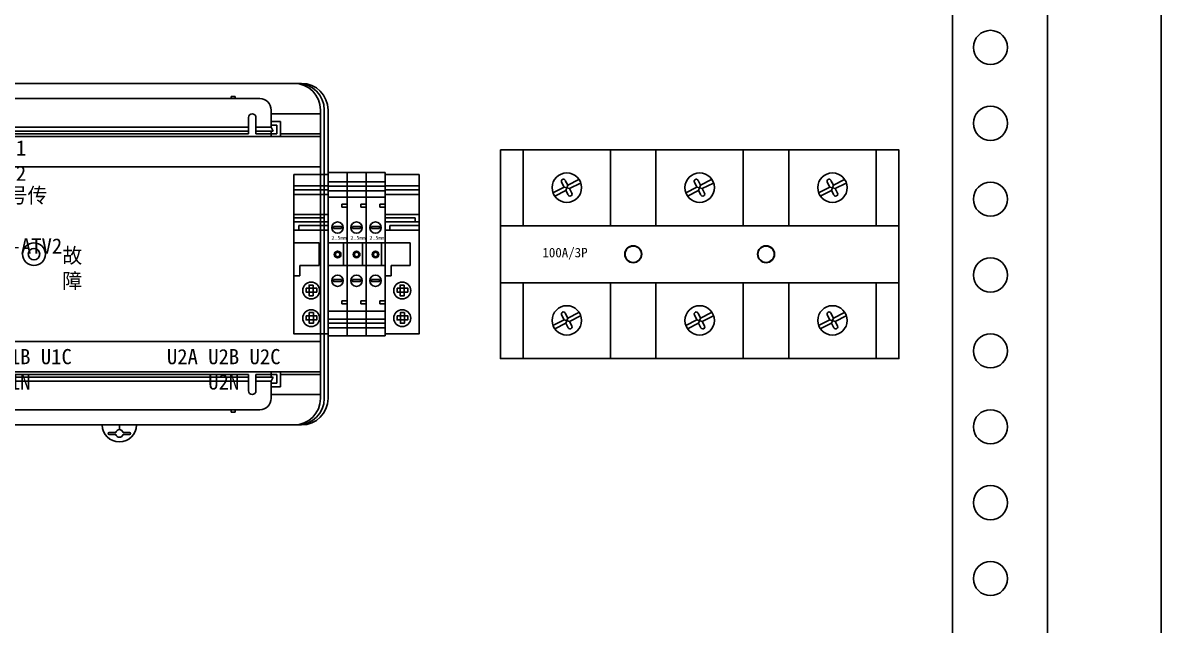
# Model space of a CAD drawing. Extents: x 1518997 to 1519597, y 398691 to 400291.
# Drawn here: x 1519297 to 1519597, y 399333.7 to 399492.5 of the extents above; entities that cross this region are included whole.
import ezdxf

# ---------------------------------------------------------------- set-up
doc = ezdxf.new("R2010")
doc.units = 0
doc.header["$MEASUREMENT"] = 0
for name, color, linetype in [('LY-JS-BJ', 7, 'Continuous'), ('LY-JS-YQJ', 7, 'Continuous'), ('布置图', 20, 'Continuous')]:
    doc.layers.add(name, color=color, linetype=linetype)
doc.layers.add('LY-二次控制图', color=7, linetype='Continuous', lineweight=18)

# ---------------------------------------------------------------- blocks, each defined once
blk = doc.blocks.new('A$Ccfe704a4')
for p, q in [((-88.21, -9.81), (-88.87, -8.52)), ((-88.04, -6.11), (-88.04, -6.07)), ((-87.24, -9.32), (-87.9, -8.03)), ((-87.24, -9.32), (-84.33, -7.85)), ((-86.79, -10.22), (-83.88, -8.75)), ((-86.75, -6.15), (-86.75, -6.07)), ((-53.21, -9.81), (-53.87, -8.52)), ((-53.04, -6.11), (-53.04, -6.07)), ((-52.24, -9.32), (-52.9, -8.03)), ((-52.24, -9.32), (-49.33, -7.85)), ((-51.79, -10.22), (-48.88, -8.75)), ((-51.75, -6.15), (-51.75, -6.07)), ((-18.21, -9.81), (-18.87, -8.52)), ((-18.04, -6.11), (-18.04, -6.07)), ((-17.24, -9.32), (-17.9, -8.03)), ((-17.24, -9.32), (-14.33, -7.85)), ((-16.79, -10.22), (-13.88, -8.75)), ((-16.75, -6.15), (-16.75, -6.07)), ((-91.17, -11.31), (-88.21, -9.81)), ((-90.7, -12.2), (-87.76, -10.71)), ((-86.79, -10.22), (-88.21, -9.81)), ((-87.76, -10.71), (-87.24, -9.32)), ((-87.16, -11.89), (-87.76, -10.71)), ((-86.19, -11.4), (-86.79, -10.22)), ((-56.17, -11.31), (-53.21, -9.81)), ((-55.7, -12.2), (-52.76, -10.71)), ((-51.79, -10.22), (-53.21, -9.81)), ((-52.76, -10.71), (-52.24, -9.32)), ((-52.16, -11.89), (-52.76, -10.71)), ((-51.19, -11.4), (-51.79, -10.22)), ((-21.17, -11.31), (-18.21, -9.81)), ((-20.7, -12.2), (-17.76, -10.71)), ((-16.79, -10.22), (-18.21, -9.81)), ((-17.76, -10.71), (-17.24, -9.32)), ((-17.16, -11.89), (-17.76, -10.71)), ((-16.19, -11.4), (-16.79, -10.22)), ((-76, -20), (-64, -20)), ((-88.04, -41.11), (-88.04, -41.07)), ((-86.75, -41.15), (-86.75, -41.07)), ((-53.04, -41.11), (-53.04, -41.07)), ((-51.75, -41.15), (-51.75, -41.07)), ((-18.04, -41.11), (-18.04, -41.07)), ((-16.75, -41.15), (-16.75, -41.07)), ((-91.17, -46.31), (-88.21, -44.81)), ((-88.21, -44.81), (-88.87, -43.52)), ((-86.79, -45.22), (-88.21, -44.81)), ((-87.24, -44.32), (-87.9, -43.03)), ((-87.76, -45.71), (-87.24, -44.32)), ((-87.24, -44.32), (-84.33, -42.85)), ((-86.79, -45.22), (-83.88, -43.75)), ((-56.17, -46.31), (-53.21, -44.81)), ((-53.21, -44.81), (-53.87, -43.52)), ((-51.79, -45.22), (-53.21, -44.81)), ((-52.24, -44.32), (-52.9, -43.03)), ((-52.76, -45.71), (-52.24, -44.32)), ((-52.24, -44.32), (-49.33, -42.85)), ((-51.79, -45.22), (-48.88, -43.75)), ((-21.17, -46.31), (-18.21, -44.81)), ((-18.21, -44.81), (-18.87, -43.52)), ((-16.79, -45.22), (-18.21, -44.81)), ((-17.24, -44.32), (-17.9, -43.03)), ((-17.76, -45.71), (-17.24, -44.32)), ((-17.24, -44.32), (-14.33, -42.85)), ((-16.79, -45.22), (-13.88, -43.75)), ((-90.7, -47.2), (-87.76, -45.71)), ((-87.16, -46.89), (-87.76, -45.71)), ((-86.19, -46.4), (-86.79, -45.22)), ((-55.7, -47.2), (-52.76, -45.71)), ((-52.16, -46.89), (-52.76, -45.71)), ((-51.19, -46.4), (-51.79, -45.22)), ((-20.7, -47.2), (-17.76, -45.71)), ((-17.16, -46.89), (-17.76, -45.71)), ((-16.19, -46.4), (-16.79, -45.22))]:
    blk.add_line(p, q)
for points in [[(-105, 0), (0, 0), (0, -55), (-105, -55)], [(-99, 0), (-76, 0), (-76, -20), (-99, -20)], [(-64, 0), (-41, 0), (-41, -20), (-64, -20)], [(-29, 0), (-6, 0), (-6, -20), (-29, -20)], [(-105, -20), (0, -20), (0, -35), (-105, -35)], [(-99, -35), (-76, -35), (-76, -55), (-99, -55)], [(-64, -35), (-41, -35), (-41, -55), (-64, -55)], [(-29, -35), (-6, -35), (-6, -55), (-29, -55)]]:
    blk.add_lwpolyline(points, close=True)
for centre, radius in [((-87.5, -9.95), 3.88), ((-52.5, -9.95), 3.88), ((-17.5, -9.95), 3.88), ((-70, -27.5), 2.15), ((-35, -27.5), 2.15), ((-87.5, -44.95), 3.88), ((-52.5, -44.95), 3.88), ((-17.5, -44.95), 3.88)]:
    blk.add_circle(centre, radius)
for centre, start, end in [((-88.38, -8.27), 26.8565, 206.8565), ((-53.38, -8.27), 26.8565, 206.8565), ((-18.38, -8.27), 26.8565, 206.8565), ((-86.67, -11.65), 206.8565, 26.8565), ((-51.67, -11.65), 206.8565, 26.8565), ((-16.67, -11.65), 206.8565, 26.8565), ((-88.38, -43.27), 26.8565, 206.8565), ((-53.38, -43.27), 26.8565, 206.8565), ((-18.38, -43.27), 26.8565, 206.8565), ((-86.67, -46.65), 206.8565, 26.8565), ((-51.67, -46.65), 206.8565, 26.8565), ((-16.67, -46.65), 206.8565, 26.8565)]:
    blk.add_arc(centre, 0.545, start, end)
at = {"insert": (-93.93, -25.82), "char_height": 2.5, "width": 3.1179, "attachment_point": 1}
blk.add_mtext('100A/3P', dxfattribs=at)
blk = doc.blocks.new('TC100A 3P')
at = {"color": 6}
for centre in [(35.36, 27.17), (70.36, 27.17)]:
    blk.add_circle(centre, 2.25, dxfattribs=at)
at = {"color": 0}
blk.add_blockref('A$Ccfe704a4', (105.36, 54.67), dxfattribs=at)
blk = doc.blocks.new('端子堵头')
at = {"layer": 'LY-JS-YQJ'}
for p, q in [((0, 39.03), (9, 39.03)), ((0, 37.96), (9, 37.96)), ((0, 36.73), (9, 36.73)), ((0, 35), (0, 24)), ((9, 35), (9, 24)), ((9, 34.58), (9, 33.47)), ((0, 31.48), (9, 31.48)), ((7.97, 30.59), (0, 30.59)), ((7.97, 29.53), (7.97, 30.59)), ((0, 29.53), (9, 29.53)), ((0, 27.32), (9, 27.32)), ((1.25, 27.32), (1.25, 28.56)), ((1.25, 28.56), (9, 28.56)), ((6.66, 24), (0, 24)), ((6.66, 24), (6.66, 18)), ((1.59, 15.27), (0, 15.27)), ((1.59, 18), (1.59, 15.27)), ((1.59, 18), (6.66, 18))]:
    blk.add_line(p, q, dxfattribs=at)
for points in [[(0, 42), (9, 42), (9, 0), (0, 0)], [(3.2, 12.05), (6.01, 12.05), (6.01, 10.99), (3.2, 10.99)], [(5.06, 12.84), (5.06, 10.03), (3.99, 10.03), (3.99, 12.84)], [(3.2, 4.76), (6.01, 4.76), (6.01, 3.69), (3.2, 3.69)], [(5.13, 5.6), (5.13, 2.79), (4.06, 2.79), (4.06, 5.6)]]:
    blk.add_lwpolyline(points, close=True, dxfattribs=at)
for centre in [(4.54, 11.43), (4.54, 4.14)]:
    blk.add_circle(centre, 2.23, dxfattribs=at)
blk = doc.blocks.new('A$C63FD753C')
at = {"layer": 'LY-JS-YQJ'}
for p, q in [((9, 19.03), (14, 19.03)), ((14, 19.03), (19, 19.03)), ((9, 17.96), (14, 17.96)), ((9, 16.73), (14, 16.73)), ((14, 17.96), (19, 17.96)), ((14, 16.73), (19, 16.73)), ((14, 13.21), (12.66, 13.21)), ((12.66, 13.21), (12.66, 12.43)), ((12.66, 12.43), (14, 12.43)), ((19, 13.21), (17.66, 13.21)), ((17.66, 13.21), (17.66, 12.43)), ((17.66, 12.43), (19, 12.43)), ((9, 3), (14, 3)), ((13.07, 3), (13.07, -3)), ((14, 3), (19, 3)), ((18.07, 3), (18.07, -3)), ((9, -3), (14, -3)), ((14, -3), (19, -3)), ((14, -12.33), (12.66, -12.33)), ((12.66, -12.33), (12.66, -13.11)), ((12.66, -13.11), (14, -13.11)), ((19, -12.33), (17.66, -12.33)), ((17.66, -12.33), (17.66, -13.11)), ((17.66, -13.11), (19, -13.11)), ((9, -17.12), (14, -17.12)), ((14, -17.12), (19, -17.12)), ((9, -18.19), (14, -18.19)), ((9, -19.42), (14, -19.42)), ((14, -18.19), (19, -18.19)), ((14, -19.42), (19, -19.42))]:
    blk.add_line(p, q, dxfattribs=at)
at = {"layer": 'LY-JS-YQJ', "color": 30, "true_color": 0xf8991e}
for p, q in [((19, 19.03), (24, 19.03)), ((19, 17.96), (24, 17.96)), ((19, 16.73), (24, 16.73)), ((19, 12.43), (19, 11.32)), ((24, 13.21), (22.66, 13.21)), ((22.66, 13.21), (22.66, 12.43)), ((22.66, 12.43), (24, 12.43)), ((24, 12.43), (24, 11.32)), ((19, 3), (24, 3)), ((23.07, 3), (23.07, -3)), ((19, -3), (24, -3)), ((24, -12.33), (22.66, -12.33)), ((22.66, -12.33), (22.66, -13.11)), ((22.66, -13.11), (24, -13.11)), ((19, -17.12), (24, -17.12)), ((19, -18.19), (24, -18.19)), ((19, -19.42), (24, -19.42))]:
    blk.add_line(p, q, dxfattribs=at)
at = {"layer": 'LY-JS-YQJ'}
for points in [[(9, 21.5), (14, 21.5), (14, -21.5), (9, -21.5)], [(14, 21.5), (19, 21.5), (19, -21.5), (14, -21.5)], [(9, 15), (14, 15), (14, -15), (9, -15)], [(14, 15), (19, 15), (19, -15), (14, -15)], [(10.47, 7.3), (12.53, 7.3), (12.53, 6.79), (10.47, 6.79)], [(15.47, 7.3), (17.53, 7.3), (17.53, 6.79), (15.47, 6.79)], [(10.47, -6.71), (12.53, -6.71), (12.53, -7.23), (10.47, -7.23)], [(15.47, -6.71), (17.53, -6.71), (17.53, -7.23), (15.47, -7.23)]]:
    blk.add_lwpolyline(points, close=True, dxfattribs=at)
at = {"layer": 'LY-JS-YQJ', "color": 30, "true_color": 0xf8991e}
for points in [[(19, 21.5), (24, 21.5), (24, -21.5), (19, -21.5)], [(19, 15), (24, 15), (24, -15), (19, -15)], [(20.47, 7.3), (22.53, 7.3), (22.53, 6.79), (20.47, 6.79)], [(20.47, -6.71), (22.53, -6.71), (22.53, -7.23), (20.47, -7.23)]]:
    blk.add_lwpolyline(points, close=True, dxfattribs=at)
at = {"layer": 'LY-JS-YQJ'}
for centre, radius in [((11.5, 7), 1.5), ((16.5, 7), 1.5), ((11.52, -0.08), 0.879), ((11.52, -0.08), 0.879), ((11.52, -0.08), 0.59), ((16.52, -0.08), 0.879), ((16.52, -0.08), 0.879), ((16.52, -0.08), 0.59), ((11.5, -7), 1.5), ((16.5, -7), 1.5)]:
    blk.add_circle(centre, radius, dxfattribs=at)
at = {"layer": 'LY-JS-YQJ', "color": 30, "true_color": 0xf8991e}
for centre, radius in [((21.5, 7), 1.5), ((21.52, -0.08), 0.879), ((21.52, -0.08), 0.879), ((21.52, -0.08), 0.59), ((21.5, -7), 1.5)]:
    blk.add_circle(centre, radius, dxfattribs=at)
at = {"layer": 'LY-JS-YQJ', "lineweight": -3}
for p in [(0, -21), (24, -21)]:
    blk.add_blockref('端子堵头', p, dxfattribs=at)
at = {"layer": 'LY-JS-YQJ', "char_height": 1, "width": 2.5692, "attachment_point": 1}
for insert in [(9.91, 4.81), (14.91, 4.81)]:
    blk.add_mtext('2.5mm', dxfattribs=dict(at, insert=insert))
at = {"layer": 'LY-JS-YQJ', "color": 30, "true_color": 0xf8991e, "insert": (19.91, 4.81), "char_height": 1, "width": 2.5692, "attachment_point": 1}
blk.add_mtext('2.5mm', dxfattribs=at)
blk = doc.blocks.new('JBF62P-ATV2')
for p, q in [((7, 45), (103, 45)), ((18.07, 41), (92, 41)), ((24.5, 41.6), (25.5, 41.6)), ((24.5, 41), (24.5, 41.6)), ((24.5, 41.1), (25.5, 41.1)), ((24.5, 41), (24.5, 41.1)), ((25.5, 41), (25.5, 41.6)), ((25.5, 41), (25.5, 41.1)), ((85.5, 41.6), (84.5, 41.6)), ((84.5, 41), (84.5, 41.6)), ((85.5, 41), (85.5, 41.6)), ((0, -38), (0, 38)), ((1, 38), (1, -38)), ((2, 38), (2, -38)), ((2.07, 37), (15.07, 37)), ((2.07, 37), (15.07, 37)), ((15.07, 33.5), (15.07, 38)), ((19, 36), (19, 31.7)), ((21, 36), (21, 31.7)), ((89, 36), (89, 31.7)), ((91, 36), (91, 31.7)), ((95, 33.5), (95, 38)), ((95, 37), (108, 37)), ((108, 37), (95, 37)), ((108, 38), (108, -38)), ((109, 38), (109, -38)), ((110, 38), (110, -38)), ((12.5, 31), (12.5, 35)), ((12.5, 35), (15.07, 35)), ((13.5, 34), (15.07, 34)), ((13.5, 31.7), (13.5, 34)), ((14.57, 32.4), (15.07, 33.5)), ((15.07, 33.5), (19, 33.5)), ((21, 33.5), (89, 33.5)), ((91, 33.5), (95, 33.5)), ((97.5, 35), (94.93, 35)), ((96.5, 34), (94.93, 34)), ((95, 33.5), (95.5, 32.4)), ((96.5, 31.7), (96.5, 34)), ((97.5, 31), (97.5, 35)), ((2, 31.7), (12.5, 31.7)), ((2, 31), (108, 31)), ((13.5, 31.7), (19, 31.7)), ((15.07, 32.4), (14.57, 32.4)), ((15, 31), (15, 32.4)), ((15.07, 32.4), (19, 32.4)), ((21, 32.4), (89, 32.4)), ((21, 31.7), (89, 31.7)), ((91, 32.4), (95.5, 32.4)), ((91, 31.7), (96.5, 31.7)), ((96.5, 31.7), (91, 31.7)), ((95, 31), (95, 32.4)), ((97.5, 31.7), (108, 31.7)), ((2, 23), (108, 23)), ((2, -23), (108, -23)), ((2, -31), (108, -31)), ((2, -31.7), (12.5, -31.7)), ((12.5, -31), (12.5, -35)), ((13.5, -31.7), (19, -31.7)), ((13.5, -31.7), (13.5, -34)), ((15.07, -32.4), (14.57, -32.4)), ((14.57, -32.4), (15.07, -33.5)), ((15, -31), (15, -32.4)), ((15.07, -32.4), (19, -32.4)), ((19, -36), (19, -31.7)), ((21, -36), (21, -31.7)), ((21, -31.7), (89, -31.7)), ((21, -32.4), (89, -32.4)), ((89, -36), (89, -31.7)), ((96.5, -31.7), (91, -31.7)), ((91, -36), (91, -31.7)), ((91, -31.7), (96.5, -31.7)), ((91, -32.4), (95.5, -32.4)), ((95, -31), (95, -32.4)), ((95, -33.5), (95.5, -32.4)), ((96.5, -31.7), (96.5, -34)), ((97.5, -31), (97.5, -35)), ((97.5, -31.7), (108, -31.7)), ((12.5, -35), (15.07, -35)), ((13.5, -34), (15.07, -34)), ((15.07, -33.5), (19, -33.5)), ((15.07, -33.5), (15.07, -38)), ((21, -33.5), (89, -33.5)), ((91, -33.5), (95, -33.5)), ((96.5, -34), (94.93, -34)), ((97.5, -35), (94.93, -35)), ((95, -33.5), (95, -38)), ((2.07, -37), (15.07, -37)), ((2.07, -37), (15.07, -37)), ((108, -37), (95, -37)), ((95, -37), (108, -37)), ((18.07, -41), (92, -41)), ((24.5, -41), (24.5, -41.6)), ((24.5, -41.6), (25.5, -41.6)), ((25.5, -41), (25.5, -41.6)), ((84.5, -41), (84.5, -41.6)), ((85.5, -41.6), (84.5, -41.6)), ((85.5, -41), (85.5, -41.6)), ((103, -45), (7, -45)), ((55, -45), (55, -46.25)), ((54.03, -47), (52.3, -47)), ((52.3, -47.5), (54.03, -47.5)), ((55.97, -47), (57.7, -47)), ((57.7, -47.5), (55.97, -47.5))]:
    blk.add_line(p, q)
for centre, radius in [((11.2, 0), 3), ((32.5, 0), 3), ((11.2, 0), 1.5), ((32.5, 0), 1.5)]:
    blk.add_circle(centre, radius)
for centre, radius, start, end in [((7, 38), 7, 90, 180), ((8, 38), 7, 90, 180), ((9, 38), 7, 90, 180), ((101, 38), 7, 0, 90), ((102, 38), 7, 0, 90), ((103, 38), 7, 0, 90), ((18.07, 38), 3, 90, 180), ((92, 38), 3, 0, 90), ((20, 36), 1, 0, 180), ((90, 36), 1, 0, 180), ((20, -36), 1, 180, 0), ((90, -36), 1, 180, 0), ((7, -38), 7, 180, 270), ((8, -38), 7, 180, 270), ((9, -38), 7, 180, 270), ((18.07, -38), 3, 180, 270), ((92, -38), 3, 270, 0), ((101, -38), 7, 270, 0), ((102, -38), 7, 270, 0), ((103, -38), 7, 270, 0), ((55, -45), 4.5, 180, 0), ((52.3, -47.25), 0.25, 90, 270), ((55, -47.25), 1, 14.4775, 165.5225), ((55, -47.25), 1, 14.4775, 165.5225), ((55, -47.25), 1, 14.4775, 165.5225), ((55, -47.25), 1, 194.4775, 345.5225), ((55, -47.25), 1, 270, 345.5225), ((55, -47.25), 1, 270, 345.5225), ((57.7, -47.25), 0.25, 270, 90)]:
    blk.add_arc(centre, radius, start, end)
at = {"char_height": 4}
for s, width, insert, attachment_point in [('L1    L2', 20, (25, 30), 1), ('电压信号传感器\\PJBF62P-ATV2', 27.5, (10, 17.5), 1), ('运行', 7.5, (17.5, 2.5), 1), ('故障', 7.5, (40, 1.63), 1), ('\\pxqc;U1A U1B U1C U1N', 35, (10, -25), 1), ('\\pxqc;U2A U2B U2C U2N', 35, (100, -25), 3)]:
    blk.add_mtext_dynamic_manual_height_columns(s, width=width, gutter_width=12.5, heights=[0], dxfattribs=dict(at, insert=insert, attachment_point=attachment_point))
blk = doc.blocks.new('*U27')
at = {"layer": 'LY-JS-BJ', "color": 6}
blk.add_circle((0, 0), 4.5, dxfattribs=at)
blk = doc.blocks.new('*U28')
at = {"layer": 'LY-JS-BJ', "color": 0, "linetype": 'ByBlock', "lineweight": -2, "transparency": 16777216}
for p in [(0, -680), (0, -700), (0, -720), (0, -740), (0, -760), (0, -780), (0, -800), (0, -820)]:
    blk.add_blockref('*U27', p, dxfattribs=at)

msp = doc.modelspace()

# ---------------------------------------------------------------- linework, layer by layer
at = {"layer": 'LY-JS-BJ', "color": 6, "ltscale": 50}
msp.add_lwpolyline([(1519567.05, 400236.03), (1519567.05, 398691.03)], dxfattribs=at)
at = {"layer": 'LY-JS-BJ', "color": 6, "lineweight": -3}
msp.add_lwpolyline([(1519542.05, 400176.03), (1519542.05, 398776.03), (1519567.05, 398776.03), (1519567.05, 400176.03)], close=True, dxfattribs=at)
at = {"layer": '布置图', "ltscale": 50}
msp.add_lwpolyline([(1518997.05, 400291.03), (1519597.05, 400291.03), (1519597.05, 398691.03), (1518997.05, 398691.03)], close=True, dxfattribs=at)

# ---------------------------------------------------------------- block references
at = {"color": 6}
for name, p in [('JBF62P-ATV2', (1519267.5, 399431.53)), ('TC100A 3P', (1519422.55, 399404.35))]:
    msp.add_blockref(name, p, dxfattribs=at)
at = {"layer": 'LY-JS-BJ', "color": 6, "lineweight": -3, "xscale": -1}
msp.add_blockref('*U28', (1519552.05, 400166.03), dxfattribs=at)
at = {"layer": 'LY-二次控制图', "color": 6, "lineweight": -3}
msp.add_blockref('A$C63FD753C', (1519368.5, 399431.53), dxfattribs=at)

doc.saveas('drawing.dxf')
